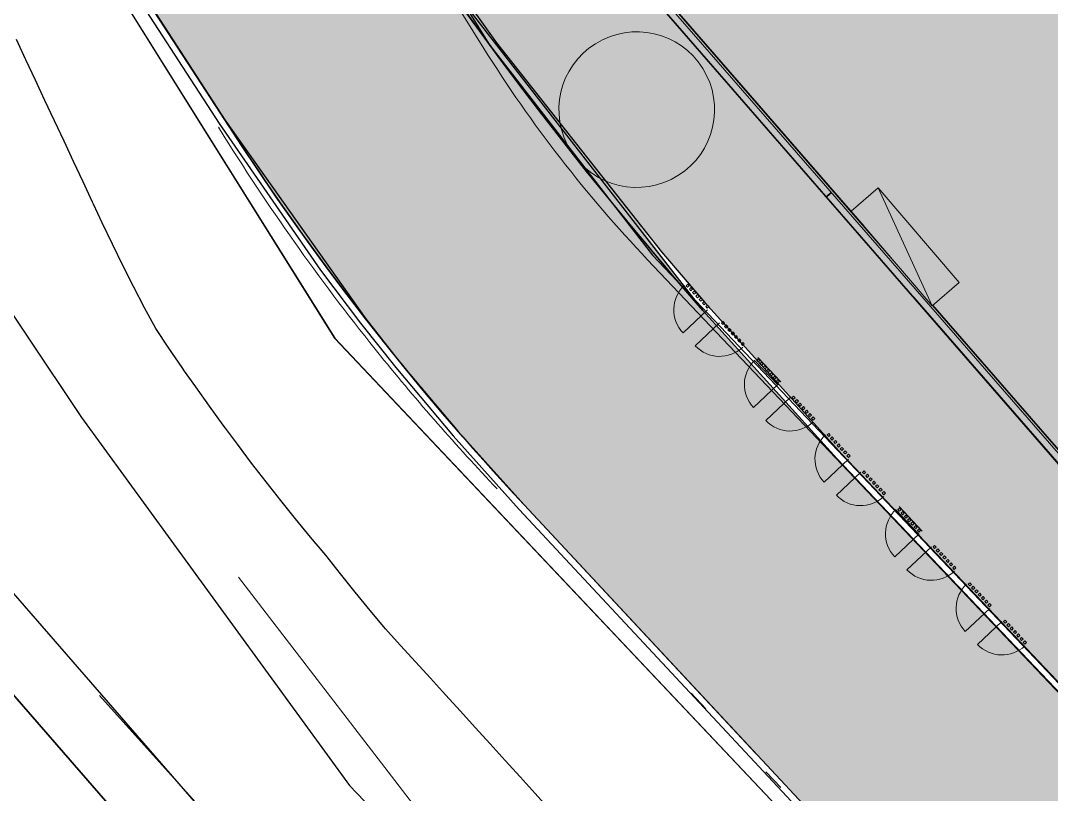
# Model space of a CAD drawing. Header units: metres. Extents: x 3 to 509016, y 4 to 6969473.
# Drawn here: x 507736.12 to 507759.29, y 6967195.38 to 6967212.79 of the extents above; entities that cross this region are included whole.
import ezdxf

# ---------------------------------------------------------------- set-up
doc = ezdxf.new("R2010")
doc.units = ezdxf.units.M
doc.linetypes.add('ISO-DASHED', pattern=[12, 8, -4])
doc.linetypes.add('ISO-DATUM', pattern=[30, 25, -5])
doc.layers.add('_PROP-BDY', color=6, linetype='Continuous', plot=False)
doc.layers.add('A-DOOR', color=252, linetype='Continuous', lineweight=5, plot=False)
for name, color, linetype, lineweight in [('A-FLOR', 252, 'Continuous', 5), ('A-GLAZ-CWMG', 252, 'Continuous', 5), ('A-WALL', 252, 'Continuous', 5), ('A-WALL-FNSH', 252, 'Continuous', 5), ('D_UG_PIPES', 252, 'EXIST_SWD', 0), ('P-EQPM', 252, 'Continuous', 5)]:
    doc.layers.add(name, color=color, linetype=linetype, lineweight=lineweight)
doc.layers.add('C_HATCH_PR_BUILDING', color=7, linetype='Continuous', true_color=0xffffff)
doc.layers.add('HATCH_PAVEMENT_FOOTPATH', color=7, linetype='Continuous', true_color=0xffe8a3)
for name, color, linetype in [('CIV_BUILDING FOOTPRINT', 252, 'ISO-DATUM'), ('EWS_BATTER TOE', 252, 'Continuous'), ('HATCH_PAVEMENT_CARPARK', 254, 'Continuous'), ('KRB_BACK', 252, 'Continuous'), ('KRB_INV BARRIER [TYPE 1]', 2, 'ISO-DASHED'), ('KRB_LIP', 252, 'Continuous'), ('mga2020bdy', 252, 'Continuous'), ('mga2020DR_UNLINED', 252, 'Continuous'), ('PAV_FOOTPATH', 252, 'Continuous'), ('STRINGS LIP', 60, 'Continuous'), ('TOPO_BANK', 252, 'Continuous'), ('XREF', 7, 'Continuous')]:
    doc.layers.add(name, color=color, linetype=linetype)
doc.styles.get("Standard").update_dxf_attribs({"font": 'ARIALN.TTF'})
doc.linetypes.add('EXIST_SWD', pattern='A,5,-2.5,5,-2,["SWD",Standard,S=2.5,R=0,X=0,Y=-1.25],-8,5,-2.5,5,-2.5', length=37.5)

# ---------------------------------------------------------------- blocks, each defined once
blk = doc.blocks.new('XD_HATCH')
at = {"layer": 'C_HATCH_PR_BUILDING'}
h = blk.add_hatch(color=256, dxfattribs=at)
h.dxf.hatch_style = 1
h.paths.add_polyline_path([(507766.711, 6967255.442), (507736.522, 6967229.203), (507736.707, 6967228.989), (507736.687, 6967228.971), (507782.566, 6967176.226), (507795.661, 6967161.161), (507797.004, 6967162.328), (507817.315, 6967142.708), (507816.19, 6967141.318), (507902.111, 6967071.732), (507911.801, 6967083.72), (507919.918, 6967093.76), (507927.265, 6967102.833), (507888.211, 6967134.462), (507891.102, 6967138.268), (507841.624, 6967217.742), (507824.766, 6967203.095), (507829.311, 6967190.607), (507825.752, 6967187.514), (507795.494, 6967222.404)])
at = {"layer": 'HATCH_PAVEMENT_CARPARK'}
h = blk.add_hatch(color=256, dxfattribs=at)
h.dxf.hatch_style = 1
edge = h.paths.add_edge_path()
edge.add_arc((507820.003, 6967266.085), 90.985, 212.49045, 214.43315, ccw=False)
edge.add_line((507743.26, 6967217.211), (507739.398, 6967223.586))
edge.add_line((507739.398, 6967223.586), (507735.794, 6967229.354))
edge.add_arc((507741.735, 6967233.063), 7.004, 130.4092, 211.9744, ccw=False)
edge.add_line((507737.195, 6967238.395), (507750.654, 6967250.094))
edge.add_line((507750.654, 6967250.094), (507741.05, 6967244.042))
edge.add_line((507741.05, 6967244.042), (507736.887, 6967241.488))
edge.add_line((507736.887, 6967241.488), (507736.596, 6967241.375))
edge.add_line((507736.596, 6967241.375), (507734.55, 6967240.12))
edge.add_line((507734.55, 6967240.12), (507731.321, 6967238.12))
edge.add_line((507731.321, 6967238.12), (507725.641, 6967234.654))
edge.add_line((507725.641, 6967234.654), (507731.043, 6967225.636))
edge.add_line((507731.043, 6967225.636), (507734.314, 6967220.406))
edge.add_line((507734.314, 6967220.406), (507740.71, 6967210.555))
edge.add_arc((507792.018, 6967243.469), 60.957, 212.67978, 223.00419)
edge.add_line((507747.44, 6967201.893), (507760.817, 6967187.542))
edge.add_line((507760.817, 6967187.542), (507809.449, 6967136.334))
edge.add_line((507809.449, 6967136.334), (507818.102, 6967127.228))
edge.add_line((507818.102, 6967127.228), (507823.852, 6967121.378))
edge.add_line((507823.852, 6967121.378), (507824.492, 6967120.745))
edge.add_arc((508006.447, 6967303.151), 257.643, 225.07103, 227.49079)
edge.add_line((507832.355, 6967113.225), (507846.232, 6967101.068))
edge.add_line((507846.232, 6967101.068), (507853.401, 6967095.287))
edge.add_line((507853.401, 6967095.287), (507861.259, 6967089.103))
edge.add_line((507861.259, 6967089.103), (507875.892, 6967078.04))
edge.add_line((507875.892, 6967078.04), (507894.996, 6967066.105))
edge.add_line((507894.996, 6967066.105), (507898.306, 6967064.422))
edge.add_arc((507903.258, 6967076.442), 13, 247.607, 320.5781)
edge.add_line((507913.301, 6967068.186), (507923.209, 6967080.381))
edge.add_line((507923.209, 6967080.381), (507928.884, 6967087.367))
edge.add_line((507928.884, 6967087.367), (507934.503, 6967094.285))
edge.add_arc((507925.6, 6967101.304), 11.338, 321.7466, 356.9562)
edge.add_arc((507925.051, 6967101.301), 11.886, 357.1121, 390.6511)
edge.add_line((507935.276, 6967107.361), (507928.355, 6967118.419))
edge.add_arc((507932.593, 6967121.072), 5, 172.2504, 212.042, ccw=False)
edge.add_line((507927.638, 6967121.746), (507927.905, 6967123.707))
edge.add_line((507927.905, 6967123.707), (507927.905, 6967123.707))
edge.add_line((507927.905, 6967123.707), (507928.222, 6967126.036))
edge.add_line((507928.222, 6967126.036), (507922.15, 6967126.731))
edge.add_line((507922.15, 6967126.731), (507921.982, 6967124.77))
edge.add_line((507921.982, 6967124.77), (507922.008, 6967120.889))
edge.add_arc((507933.653, 6967120.754), 11.645, 179.3346, 190.5058)
edge.add_arc((507935.181, 6967121.115), 13.214, 190.8395, 200.6804)
edge.add_arc((507934.907, 6967121.234), 13.001, 201.5983, 211.6011)
edge.add_line((507923.833, 6967114.422), (507928.422, 6967107.084))
edge.add_arc((507919.474, 6967101.5), 10.548, 18.5241, 31.9651, ccw=False)
edge.add_line((507929.475, 6967104.851), (507929.787, 6967103.654))
edge.add_line((507929.787, 6967103.654), (507929.949, 6967102.428))
edge.add_arc((507919.973, 6967101.735), 10, -10.2075, 3.9733, ccw=False)
edge.add_arc((507921.309, 6967101.319), 8.612, 334.462, 350.9422, ccw=False)
edge.add_line((507929.08, 6967097.606), (507928.501, 6967096.513))
edge.add_line((507928.501, 6967096.513), (507927.791, 6967095.501))
edge.add_line((507927.791, 6967095.501), (507924.256, 6967091.166))
edge.add_line((507924.256, 6967091.166), (507918.568, 6967084.191))
edge.add_line((507918.568, 6967084.191), (507911.58, 6967075.614))
edge.add_line((507911.58, 6967075.614), (507910.645, 6967074.541))
edge.add_line((507910.645, 6967074.541), (507910.131, 6967074.048))
edge.add_line((507910.131, 6967074.048), (507909.863, 6967073.813))
edge.add_line((507909.863, 6967073.813), (507909.587, 6967073.587))
edge.add_line((507909.587, 6967073.587), (507909.304, 6967073.367))
edge.add_line((507909.304, 6967073.367), (507909.013, 6967073.157))
edge.add_line((507909.013, 6967073.157), (507908.416, 6967072.764))
edge.add_line((507908.416, 6967072.764), (507907.795, 6967072.408))
edge.add_line((507907.795, 6967072.408), (507907.154, 6967072.091))
edge.add_line((507907.154, 6967072.091), (507906.825, 6967071.948))
edge.add_line((507906.825, 6967071.948), (507906.493, 6967071.814))
edge.add_line((507906.493, 6967071.814), (507905.816, 6967071.577))
edge.add_line((507905.816, 6967071.577), (507905.127, 6967071.382))
edge.add_line((507905.127, 6967071.382), (507904.429, 6967071.208))
edge.add_line((507904.429, 6967071.208), (507903.012, 6967071.034))
edge.add_line((507903.012, 6967071.034), (507901.581, 6967071.056))
edge.add_line((507901.581, 6967071.056), (507900.489, 6967071.127))
edge.add_line((507900.489, 6967071.127), (507899.41, 6967071.292))
edge.add_line((507899.41, 6967071.292), (507898.989, 6967071.383))
edge.add_line((507898.989, 6967071.383), (507898.134, 6967071.614))
edge.add_line((507898.134, 6967071.614), (507897.297, 6967071.904))
edge.add_line((507897.297, 6967071.904), (507895.368, 6967072.947))
edge.add_line((507895.368, 6967072.947), (507879.298, 6967082.987))
edge.add_line((507879.298, 6967082.987), (507866.995, 6967092.289))
edge.add_line((507866.995, 6967092.289), (507856.54, 6967100.453))
edge.add_line((507856.54, 6967100.453), (507836.168, 6967117.777))
edge.add_line((507836.168, 6967117.777), (507828.863, 6967124.875))
edge.add_line((507828.863, 6967124.875), (507821.037, 6967132.845))
edge.add_line((507821.037, 6967132.845), (507813.741, 6967140.457))
edge.add_line((507813.741, 6967140.457), (507815.658, 6967142.761))
edge.add_line((507815.658, 6967142.761), (507797.065, 6967160.683))
edge.add_line((507797.065, 6967160.683), (507795.715, 6967159.508))
edge.add_line((507795.715, 6967159.508), (507754.472, 6967202.936))
edge.add_line((507754.472, 6967202.936), (507751.459, 6967206.268))
edge.add_arc((507819.868, 6967266.093), 90.877, 214.4857, 221.17028, ccw=False)
at = {"layer": 'HATCH_PAVEMENT_FOOTPATH'}
h = blk.add_hatch(color=256, dxfattribs=at)
h.dxf.hatch_style = 1
h.paths.add_polyline_path([(507816.19, 6967141.318), (507817.315, 6967142.708), (507797.004, 6967162.328), (507795.661, 6967161.161), (507782.566, 6967176.226), (507736.687, 6967228.971), (507736.707, 6967228.989), (507736.521, 6967229.201), (507736.245, 6967228.918), (507736.554, 6967228.404), (507736.811, 6967227.975), (507737.068, 6967227.546), (507737.326, 6967227.118), (507737.583, 6967226.689), (507737.846, 6967226.25), (507738.098, 6967225.832), (507738.355, 6967225.403), (507738.613, 6967224.974), (507738.87, 6967224.546), (507739.128, 6967224.117), (507739.435, 6967223.606), (507739.647, 6967223.266), (507739.913, 6967222.842), (507740.178, 6967222.419), (507740.444, 6967221.995), (507740.709, 6967221.571), (507740.974, 6967221.147), (507741.24, 6967220.723), (507741.411, 6967220.45), (507741.505, 6967220.3), (507741.77, 6967219.876), (507742.035, 6967219.452), (507742.301, 6967219.028), (507742.566, 6967218.604), (507742.831, 6967218.18), (507743.096, 6967217.756), (507743.387, 6967217.291), (507743.629, 6967216.913), (507743.901, 6967216.494), (507744.224, 6967216), (507744.45, 6967215.66), (507744.728, 6967215.246), (507745.084, 6967214.723), (507745.292, 6967214.422), (507745.577, 6967214.012), (507745.865, 6967213.604), (507746.155, 6967213.198), (507746.447, 6967212.793), (507746.741, 6967212.39), (507747.038, 6967211.989), (507747.337, 6967211.589), (507747.638, 6967211.19), (507747.941, 6967210.794), (507748.246, 6967210.399), (507748.554, 6967210.006), (507748.863, 6967209.614), (507749.175, 6967209.224), (507749.489, 6967208.836), (507749.805, 6967208.45), (507750.123, 6967208.065), (507750.444, 6967207.683), (507750.766, 6967207.301), (507751.091, 6967206.922), (507751.417, 6967206.545), (507751.571, 6967206.368), (507751.748, 6967206.173), (507752.418, 6967205.431), (507753.089, 6967204.689), (507753.759, 6967203.947), (507754.582, 6967203.038), (507755.112, 6967202.479), (507755.8, 6967201.754), (507756.489, 6967201.029), (507757.178, 6967200.304), (507757.866, 6967199.579), (507758.555, 6967198.854), (507758.732, 6967198.667), (507759.244, 6967198.129), (507759.932, 6967197.404), (507760.621, 6967196.679), (507761.31, 6967195.953), (507761.998, 6967195.228), (507762.687, 6967194.503), (507763.375, 6967193.778), (507764.064, 6967193.053), (507764.753, 6967192.328), (507765.276, 6967191.777), (507765.441, 6967191.603), (507766.13, 6967190.878), (507766.819, 6967190.153), (507767.507, 6967189.428), (507768.196, 6967188.702), (507768.885, 6967187.977), (507769.573, 6967187.252), (507770.262, 6967186.527), (507770.951, 6967185.802), (507771.639, 6967185.077), (507772.328, 6967184.352), (507773.016, 6967183.627), (507773.705, 6967182.902), (507774.394, 6967182.176), (507775.082, 6967181.451), (507775.771, 6967180.726), (507776.46, 6967180.001), (507777.148, 6967179.276), (507777.837, 6967178.551), (507778.526, 6967177.826), (507779.214, 6967177.101), (507779.903, 6967176.376), (507780.591, 6967175.651), (507781.28, 6967174.925), (507781.969, 6967174.2), (507782.657, 6967173.475), (507783.346, 6967172.75), (507784.035, 6967172.025), (507784.723, 6967171.3), (507785.412, 6967170.575), (507786.101, 6967169.85), (507786.789, 6967169.125), (507787.478, 6967168.399), (507788.166, 6967167.674), (507788.855, 6967166.949), (507789.544, 6967166.224), (507790.232, 6967165.499), (507790.921, 6967164.774), (507791.61, 6967164.049), (507792.298, 6967163.324), (507792.987, 6967162.599), (507793.676, 6967161.874), (507794.364, 6967161.148), (507795.053, 6967160.423), (507795.725, 6967159.716), (507796.281, 6967160.199), (507797.07, 6967160.886), (507797.235, 6967160.727), (507797.955, 6967160.033), (507798.675, 6967159.339), (507799.395, 6967158.645), (507800.115, 6967157.951), (507800.835, 6967157.257), (507801.555, 6967156.563), (507802.275, 6967155.869), (507802.995, 6967155.175), (507803.715, 6967154.481), (507804.435, 6967153.787), (507805.155, 6967153.093), (507805.875, 6967152.399), (507806.595, 6967151.705), (507807.315, 6967151.011), (507808.035, 6967150.317), (507808.755, 6967149.623), (507809.475, 6967148.929), (507810.195, 6967148.235), (507810.915, 6967147.541), (507811.635, 6967146.847), (507812.355, 6967146.153), (507813.074, 6967145.459), (507813.794, 6967144.765), (507814.514, 6967144.071), (507815.234, 6967143.377), (507815.861, 6967142.774), (507815.606, 6967142.459), (507814.977, 6967141.681), (507814.348, 6967140.904), (507813.941, 6967140.466), (507814.091, 6967140.308), (507816.88, 6967137.44), (507817.569, 6967136.715), (507818.257, 6967135.99), (507818.946, 6967135.265), (507819.635, 6967134.54), (507820.323, 6967133.815), (507821.145, 6967132.95), (507821.708, 6967132.376), (507822.409, 6967131.662), (507823.11, 6967130.949), (507823.81, 6967130.235), (507824.511, 6967129.521), (507825.211, 6967128.808), (507825.912, 6967128.094), (507826.613, 6967127.381), (507827.313, 6967126.667), (507828.014, 6967125.954), (507828.714, 6967125.24), (507828.968, 6967124.982), (507829.423, 6967124.54), (507830.14, 6967123.843), (507830.858, 6967123.146), (507831.575, 6967122.449), (507832.292, 6967121.752), (507833.009, 6967121.055), (507833.726, 6967120.358), (507834.444, 6967119.662), (507835.161, 6967118.965), (507835.878, 6967118.268), (507836.269, 6967117.888), (507836.608, 6967117.6), (507837.37, 6967116.952), (507838.132, 6967116.304), (507838.893, 6967115.656), (507839.655, 6967115.009), (507840.417, 6967114.361), (507841.179, 6967113.713), (507841.941, 6967113.065), (507842.702, 6967112.417), (507843.464, 6967111.77), (507844.226, 6967111.122), (507844.988, 6967110.474), (507845.75, 6967109.826), (507846.511, 6967109.178), (507847.273, 6967108.531), (507848.035, 6967107.883), (507848.797, 6967107.235), (507849.559, 6967106.587), (507850.32, 6967105.939), (507851.082, 6967105.291), (507851.844, 6967104.644), (507852.606, 6967103.996), (507853.368, 6967103.348), (507854.129, 6967102.7), (507854.891, 6967102.052), (507855.653, 6967101.405), (507856.415, 6967100.757), (507856.635, 6967100.57), (507857.19, 6967100.136), (507857.979, 6967099.52), (507858.767, 6967098.905), (507859.555, 6967098.289), (507860.343, 6967097.674), (507861.131, 6967097.058), (507861.919, 6967096.443), (507862.707, 6967095.827), (507863.496, 6967095.212), (507864.284, 6967094.596), (507865.072, 6967093.981), (507865.86, 6967093.365), (507866.648, 6967092.75), (507867.086, 6967092.408), (507867.439, 6967092.141), (507868.236, 6967091.538), (507869.034, 6967090.935), (507869.832, 6967090.332), (507870.629, 6967089.729), (507871.427, 6967089.126), (507872.225, 6967088.523), (507873.022, 6967087.92), (507873.82, 6967087.317), (507874.618, 6967086.714), (507875.416, 6967086.111), (507876.213, 6967085.508), (507877.011, 6967084.905), (507877.809, 6967084.301), (507878.606, 6967083.698), (507879.394, 6967083.104), (507880.242, 6967082.574), (507881.09, 6967082.045), (507881.938, 6967081.515), (507882.786, 6967080.985), (507883.634, 6967080.455), (507884.482, 6967079.925), (507885.331, 6967079.395), (507886.179, 6967078.865), (507887.027, 6967078.335), (507887.875, 6967077.806), (507888.723, 6967077.276), (507889.571, 6967076.746), (507890.419, 6967076.216), (507890.786, 6967075.987), (507891.267, 6967075.686), (507892.115, 6967075.156), (507892.963, 6967074.626), (507893.811, 6967074.097), (507894.659, 6967073.567), (507895.507, 6967073.037), (507895.932, 6967072.787), (507896.368, 6967072.553), (507896.812, 6967072.337), (507897.264, 6967072.139), (507897.724, 6967071.959), (507898.191, 6967071.798), (507898.393, 6967071.735), (507898.664, 6967071.655), (507899.143, 6967071.532), (507899.625, 6967071.428), (507900.112, 6967071.343), (507900.602, 6967071.277), (507901.094, 6967071.232), (507901.587, 6967071.206), (507902.081, 6967071.2), (507902.575, 6967071.213), (507903.067, 6967071.247), (507903.173, 6967071.258), (507902.299, 6967071.964), (507902.111, 6967071.732)])
blk = doc.blocks.new('25027_BNP_Skygate Play-Sheet - 000101 - SITE PLAN')
at = {"layer": '_PROP-BDY'}
for p, q in [((-2260611, 4059444), (-2388364, 4033725)), ((-2226983, 4059444), (-2260611, 4059444))]:
    blk.add_line(p, q, dxfattribs=at)
at = {"layer": 'A-DOOR'}
for p, q in [((-2264902, 4051919), (-2265051, 4052659)), ((-2264510, 4051998), (-2264659, 4052738)), ((-2267167, 4051463), (-2267316, 4052203)), ((-2266774, 4051542), (-2266923, 4052282)), ((-2264427, 4051989), (-2264476, 4051979)), ((-2264476, 4051979), (-2264466, 4051930)), ((-2264466, 4051930), (-2264417, 4051940)), ((-2264417, 4051940), (-2264427, 4051989)), ((-2264321, 4052010), (-2264370, 4052000)), ((-2264370, 4052000), (-2264360, 4051951)), ((-2264360, 4051951), (-2264311, 4051961)), ((-2264311, 4051961), (-2264321, 4052010)), ((-2264216, 4052031), (-2264265, 4052022)), ((-2264265, 4052022), (-2264255, 4051973)), ((-2264255, 4051973), (-2264206, 4051982)), ((-2264206, 4051982), (-2264216, 4052031)), ((-2264111, 4052053), (-2264160, 4052043)), ((-2264160, 4052043), (-2264150, 4051994)), ((-2264150, 4051994), (-2264101, 4052004)), ((-2264101, 4052004), (-2264111, 4052053)), ((-2264005, 4052074), (-2264054, 4052064)), ((-2264054, 4052064), (-2264044, 4052015)), ((-2264044, 4052015), (-2263995, 4052025)), ((-2263995, 4052025), (-2264005, 4052074)), ((-2263900, 4052095), (-2263949, 4052085)), ((-2263949, 4052085), (-2263939, 4052036)), ((-2263939, 4052036), (-2263890, 4052046)), ((-2263890, 4052046), (-2263900, 4052095)), ((-2263794, 4052116), (-2263843, 4052106)), ((-2263843, 4052106), (-2263834, 4052057)), ((-2263834, 4052057), (-2263785, 4052067)), ((-2263785, 4052067), (-2263794, 4052116)), ((-2269431, 4051007), (-2269580, 4051747)), ((-2269039, 4051086), (-2269188, 4051826)), ((-2265559, 4051761), (-2265608, 4051751)), ((-2265608, 4051751), (-2265598, 4051702)), ((-2265598, 4051702), (-2265549, 4051712)), ((-2265549, 4051712), (-2265559, 4051761)), ((-2265454, 4051782), (-2265503, 4051772)), ((-2265503, 4051772), (-2265493, 4051723)), ((-2265493, 4051723), (-2265444, 4051733)), ((-2265444, 4051733), (-2265454, 4051782)), ((-2265348, 4051803), (-2265397, 4051794)), ((-2265397, 4051794), (-2265387, 4051745)), ((-2265387, 4051745), (-2265338, 4051754)), ((-2265338, 4051754), (-2265348, 4051803)), ((-2265243, 4051825), (-2265292, 4051815)), ((-2265292, 4051815), (-2265282, 4051766)), ((-2265282, 4051766), (-2265233, 4051776)), ((-2265233, 4051776), (-2265243, 4051825)), ((-2265137, 4051846), (-2265186, 4051836)), ((-2265186, 4051836), (-2265177, 4051787)), ((-2265177, 4051787), (-2265128, 4051797)), ((-2265128, 4051797), (-2265137, 4051846)), ((-2265032, 4051867), (-2265081, 4051857)), ((-2265081, 4051857), (-2265071, 4051808)), ((-2265071, 4051808), (-2265022, 4051818)), ((-2265022, 4051818), (-2265032, 4051867)), ((-2264927, 4051888), (-2264976, 4051878)), ((-2264976, 4051878), (-2264966, 4051829)), ((-2264966, 4051829), (-2264917, 4051839)), ((-2264917, 4051839), (-2264927, 4051888)), ((-2266691, 4051533), (-2266740, 4051523)), ((-2266740, 4051523), (-2266730, 4051474)), ((-2266730, 4051474), (-2266681, 4051484)), ((-2266681, 4051484), (-2266691, 4051533)), ((-2266586, 4051554), (-2266635, 4051544)), ((-2266635, 4051544), (-2266625, 4051495)), ((-2266625, 4051495), (-2266576, 4051505)), ((-2266576, 4051505), (-2266586, 4051554)), ((-2266480, 4051576), (-2266529, 4051566)), ((-2266529, 4051566), (-2266520, 4051517)), ((-2266520, 4051517), (-2266471, 4051527)), ((-2266471, 4051527), (-2266480, 4051576)), ((-2266375, 4051597), (-2266424, 4051587)), ((-2266424, 4051587), (-2266414, 4051538)), ((-2266414, 4051538), (-2266365, 4051548)), ((-2266365, 4051548), (-2266375, 4051597)), ((-2266270, 4051618), (-2266319, 4051608)), ((-2266319, 4051608), (-2266309, 4051559)), ((-2266309, 4051559), (-2266260, 4051569)), ((-2266260, 4051569), (-2266270, 4051618)), ((-2266164, 4051639), (-2266213, 4051629)), ((-2266213, 4051629), (-2266203, 4051580)), ((-2266203, 4051580), (-2266154, 4051590)), ((-2266154, 4051590), (-2266164, 4051639)), ((-2266059, 4051660), (-2266108, 4051651)), ((-2266108, 4051651), (-2266098, 4051602)), ((-2266098, 4051602), (-2266049, 4051611)), ((-2266049, 4051611), (-2266059, 4051660)), ((-2271696, 4050551), (-2271845, 4051291)), ((-2271303, 4050630), (-2271452, 4051370)), ((-2267823, 4051305), (-2267872, 4051295)), ((-2267872, 4051295), (-2267862, 4051246)), ((-2267862, 4051246), (-2267813, 4051256)), ((-2267813, 4051256), (-2267823, 4051305)), ((-2267718, 4051326), (-2267767, 4051317)), ((-2267767, 4051317), (-2267757, 4051268)), ((-2267757, 4051268), (-2267708, 4051277)), ((-2267708, 4051277), (-2267718, 4051326)), ((-2267613, 4051348), (-2267662, 4051338)), ((-2267662, 4051338), (-2267652, 4051289)), ((-2267652, 4051289), (-2267603, 4051299)), ((-2267603, 4051299), (-2267613, 4051348)), ((-2267507, 4051369), (-2267556, 4051359)), ((-2267556, 4051359), (-2267546, 4051310)), ((-2267546, 4051310), (-2267497, 4051320)), ((-2267497, 4051320), (-2267507, 4051369)), ((-2267402, 4051390), (-2267451, 4051380)), ((-2267451, 4051380), (-2267441, 4051331)), ((-2267441, 4051331), (-2267392, 4051341)), ((-2267392, 4051341), (-2267402, 4051390)), ((-2267296, 4051411), (-2267345, 4051401)), ((-2267345, 4051401), (-2267336, 4051352)), ((-2267336, 4051352), (-2267287, 4051362)), ((-2267287, 4051362), (-2267296, 4051411)), ((-2267191, 4051432), (-2267240, 4051423)), ((-2267240, 4051423), (-2267230, 4051374)), ((-2267230, 4051374), (-2267181, 4051383)), ((-2267181, 4051383), (-2267191, 4051432)), ((-2268956, 4051077), (-2269005, 4051067)), ((-2269005, 4051067), (-2268995, 4051018)), ((-2268995, 4051018), (-2268946, 4051028)), ((-2268946, 4051028), (-2268956, 4051077)), ((-2268850, 4051098), (-2268899, 4051089)), ((-2268899, 4051089), (-2268889, 4051040)), ((-2268889, 4051040), (-2268840, 4051049)), ((-2268840, 4051049), (-2268850, 4051098)), ((-2268745, 4051120), (-2268794, 4051110)), ((-2268794, 4051110), (-2268784, 4051061)), ((-2268784, 4051061), (-2268735, 4051071)), ((-2268735, 4051071), (-2268745, 4051120)), ((-2268639, 4051141), (-2268688, 4051131)), ((-2268688, 4051131), (-2268679, 4051082)), ((-2268679, 4051082), (-2268630, 4051092)), ((-2268630, 4051092), (-2268639, 4051141)), ((-2268534, 4051162), (-2268583, 4051152)), ((-2268583, 4051152), (-2268573, 4051103)), ((-2268573, 4051103), (-2268524, 4051113)), ((-2268524, 4051113), (-2268534, 4051162)), ((-2268429, 4051183), (-2268478, 4051173)), ((-2268478, 4051173), (-2268468, 4051124)), ((-2268468, 4051124), (-2268419, 4051134)), ((-2268419, 4051134), (-2268429, 4051183)), ((-2268323, 4051205), (-2268372, 4051195)), ((-2268372, 4051195), (-2268362, 4051146)), ((-2268362, 4051146), (-2268313, 4051156)), ((-2268313, 4051156), (-2268323, 4051205)), ((-2273960, 4050095), (-2274109, 4050835)), ((-2273568, 4050174), (-2273717, 4050914)), ((-2270588, 4050749), (-2270637, 4050739)), ((-2270578, 4050700), (-2270588, 4050749)), ((-2270088, 4050849), (-2270137, 4050839)), ((-2270137, 4050839), (-2270127, 4050790)), ((-2270127, 4050790), (-2270078, 4050800)), ((-2270078, 4050800), (-2270088, 4050849)), ((-2269982, 4050871), (-2270031, 4050861)), ((-2270031, 4050861), (-2270022, 4050812)), ((-2270022, 4050812), (-2269973, 4050822)), ((-2269973, 4050822), (-2269982, 4050871)), ((-2269877, 4050892), (-2269926, 4050882)), ((-2269926, 4050882), (-2269916, 4050833)), ((-2269916, 4050833), (-2269867, 4050843)), ((-2269867, 4050843), (-2269877, 4050892)), ((-2269772, 4050913), (-2269821, 4050903)), ((-2269821, 4050903), (-2269811, 4050854)), ((-2269811, 4050854), (-2269762, 4050864)), ((-2269762, 4050864), (-2269772, 4050913)), ((-2269666, 4050934), (-2269715, 4050924)), ((-2269715, 4050924), (-2269705, 4050875)), ((-2269705, 4050875), (-2269656, 4050885)), ((-2269656, 4050885), (-2269666, 4050934)), ((-2269561, 4050955), (-2269610, 4050946)), ((-2269610, 4050946), (-2269600, 4050897)), ((-2269600, 4050897), (-2269551, 4050906)), ((-2269551, 4050906), (-2269561, 4050955)), ((-2269456, 4050977), (-2269505, 4050967)), ((-2269505, 4050967), (-2269495, 4050918)), ((-2269495, 4050918), (-2269446, 4050928)), ((-2269446, 4050928), (-2269456, 4050977)), ((-2271720, 4050521), (-2271769, 4050511)), ((-2271710, 4050472), (-2271720, 4050521)), ((-2271220, 4050621), (-2271269, 4050612)), ((-2271269, 4050612), (-2271259, 4050563)), ((-2271259, 4050563), (-2271210, 4050572)), ((-2271210, 4050572), (-2271220, 4050621)), ((-2271115, 4050643), (-2271164, 4050633)), ((-2271164, 4050633), (-2271154, 4050584)), ((-2271154, 4050584), (-2271105, 4050594)), ((-2271105, 4050594), (-2271115, 4050643)), ((-2271009, 4050664), (-2271058, 4050654)), ((-2271058, 4050654), (-2271048, 4050605)), ((-2271048, 4050605), (-2270999, 4050615)), ((-2270999, 4050615), (-2271009, 4050664)), ((-2270904, 4050685), (-2270953, 4050675)), ((-2270953, 4050675), (-2270943, 4050626)), ((-2270943, 4050626), (-2270894, 4050636)), ((-2270894, 4050636), (-2270904, 4050685)), ((-2270799, 4050706), (-2270848, 4050696)), ((-2270848, 4050696), (-2270838, 4050647)), ((-2270838, 4050647), (-2270789, 4050657)), ((-2270789, 4050657), (-2270799, 4050706)), ((-2270693, 4050727), (-2270742, 4050718)), ((-2270742, 4050718), (-2270732, 4050669)), ((-2270732, 4050669), (-2270683, 4050678)), ((-2270683, 4050678), (-2270693, 4050727)), ((-2270637, 4050739), (-2270627, 4050690)), ((-2270627, 4050690), (-2270578, 4050700)), ((-2272852, 4050293), (-2272901, 4050283)), ((-2272842, 4050244), (-2272852, 4050293)), ((-2272352, 4050393), (-2272401, 4050384)), ((-2272401, 4050384), (-2272391, 4050335)), ((-2272391, 4050335), (-2272342, 4050344)), ((-2272342, 4050344), (-2272352, 4050393)), ((-2272247, 4050415), (-2272296, 4050405)), ((-2272296, 4050405), (-2272286, 4050356)), ((-2272286, 4050356), (-2272237, 4050366)), ((-2272237, 4050366), (-2272247, 4050415)), ((-2272141, 4050436), (-2272191, 4050426)), ((-2272191, 4050426), (-2272181, 4050377)), ((-2272181, 4050377), (-2272132, 4050387)), ((-2272132, 4050387), (-2272141, 4050436)), ((-2272036, 4050457), (-2272085, 4050447)), ((-2272085, 4050447), (-2272075, 4050398)), ((-2272075, 4050398), (-2272026, 4050408)), ((-2272026, 4050408), (-2272036, 4050457)), ((-2271931, 4050478), (-2271980, 4050468)), ((-2271980, 4050468), (-2271970, 4050419)), ((-2271970, 4050419), (-2271921, 4050429)), ((-2271921, 4050429), (-2271931, 4050478)), ((-2271825, 4050500), (-2271874, 4050490)), ((-2271874, 4050490), (-2271865, 4050441)), ((-2271865, 4050441), (-2271815, 4050451)), ((-2271815, 4050451), (-2271825, 4050500)), ((-2271769, 4050511), (-2271759, 4050462)), ((-2271759, 4050462), (-2271710, 4050472)), ((-2273984, 4050065), (-2274033, 4050055)), ((-2274033, 4050055), (-2274024, 4050006)), ((-2273975, 4050016), (-2273984, 4050065)), ((-2273484, 4050166), (-2273533, 4050156)), ((-2273533, 4050156), (-2273524, 4050107)), ((-2273524, 4050107), (-2273475, 4050117)), ((-2273475, 4050117), (-2273484, 4050166)), ((-2273379, 4050187), (-2273428, 4050177)), ((-2273428, 4050177), (-2273418, 4050128)), ((-2273418, 4050128), (-2273369, 4050138)), ((-2273369, 4050138), (-2273379, 4050187)), ((-2273274, 4050208), (-2273323, 4050198)), ((-2273323, 4050198), (-2273313, 4050149)), ((-2273313, 4050149), (-2273264, 4050159)), ((-2273264, 4050159), (-2273274, 4050208)), ((-2273168, 4050229), (-2273217, 4050219)), ((-2273217, 4050219), (-2273207, 4050170)), ((-2273207, 4050170), (-2273158, 4050180)), ((-2273158, 4050180), (-2273168, 4050229)), ((-2273063, 4050250), (-2273112, 4050241)), ((-2273112, 4050241), (-2273102, 4050191)), ((-2273102, 4050191), (-2273053, 4050201)), ((-2273053, 4050201), (-2273063, 4050250)), ((-2272958, 4050272), (-2273007, 4050262)), ((-2273007, 4050262), (-2272997, 4050213)), ((-2272997, 4050213), (-2272948, 4050223)), ((-2272948, 4050223), (-2272958, 4050272)), ((-2272901, 4050283), (-2272891, 4050234)), ((-2272891, 4050234), (-2272842, 4050244)), ((-2274617, 4049938), (-2274666, 4049928)), ((-2274666, 4049928), (-2274656, 4049879)), ((-2274656, 4049879), (-2274607, 4049889)), ((-2274607, 4049889), (-2274617, 4049938)), ((-2274511, 4049959), (-2274560, 4049949)), ((-2274560, 4049949), (-2274550, 4049900)), ((-2274550, 4049900), (-2274501, 4049910)), ((-2274501, 4049910), (-2274511, 4049959)), ((-2274406, 4049980), (-2274455, 4049970)), ((-2274455, 4049970), (-2274445, 4049921)), ((-2274445, 4049921), (-2274396, 4049931)), ((-2274396, 4049931), (-2274406, 4049980)), ((-2274301, 4050001), (-2274350, 4049991)), ((-2274350, 4049991), (-2274340, 4049942)), ((-2274340, 4049942), (-2274291, 4049952)), ((-2274291, 4049952), (-2274301, 4050001)), ((-2274195, 4050022), (-2274244, 4050013)), ((-2274244, 4050013), (-2274234, 4049964)), ((-2274234, 4049964), (-2274185, 4049973)), ((-2274185, 4049973), (-2274195, 4050022)), ((-2274090, 4050044), (-2274139, 4050034)), ((-2274139, 4050034), (-2274129, 4049985)), ((-2274129, 4049985), (-2274080, 4049995)), ((-2274080, 4049995), (-2274090, 4050044)), ((-2274024, 4050006), (-2273975, 4050016))]:
    blk.add_line(p, q, dxfattribs=at)
for centre, start, end in [((-2264902, 4051919), 101.3823, 191.3823), ((-2264510, 4051998), 11.3823, 101.3823), ((-2267167, 4051463), 101.3823, 191.3823), ((-2266774, 4051542), 11.3823, 101.3823), ((-2269431, 4051007), 101.3823, 191.3823), ((-2269039, 4051086), 11.3823, 101.3823), ((-2271696, 4050551), 101.3823, 191.3823), ((-2271303, 4050630), 11.3823, 101.3823), ((-2273960, 4050095), 101.3823, 191.3823), ((-2273568, 4050174), 11.3823, 101.3823)]:
    blk.add_arc(centre, 755, start, end, dxfattribs=at)
at = {"layer": 'A-FLOR'}
for p, q in [((-2255448, 4059144), (-2255198, 4059144)), ((-2272103, 4056780), (-2271627, 4056877)), ((-2274497, 4056293), (-2274019, 4056390)), ((-2236588, 4053144), (-2256858, 4053144)), ((-2262839, 4052542), (-2294595, 4046081))]:
    blk.add_line(p, q, dxfattribs=at)
blk.add_arc((-2256858, 4023144), 30000, 90, 101.5, dxfattribs=at)
for points in [[(-2261489, 4058778), (-2259485, 4059022), (-2257467, 4059144), (-2255448, 4059144)], [(-2265416, 4058140), (-2264116, 4058405), (-2262806, 4058617), (-2261489, 4058778)]]:
    blk.add_open_spline(points, degree=3, dxfattribs=at)
at = {"layer": 'A-GLAZ-CWMG'}
for p, q in [((-2266776, 4051550), (-2266036, 4051699)), ((-2266756, 4051452), (-2266016, 4051601)), ((-2271305, 4050638), (-2270565, 4050787)), ((-2271285, 4050540), (-2270545, 4050689))]:
    blk.add_line(p, q, dxfattribs=at)
at = {"layer": 'A-WALL'}
for p, q in [((-2251907, 4050111), (-2277568, 4046046)), ((-2251899, 4050061), (-2265802, 4047860)), ((-2263788, 4048381), (-2253400, 4050027)), ((-2253417, 4050024), (-2263753, 4048386)), ((-2263788, 4048381), (-2274124, 4046744)), ((-2263777, 4048373), (-2263788, 4048381)), ((-2263755, 4048234), (-2263777, 4048373)), ((-2263753, 4048386), (-2263762, 4048375)), ((-2263762, 4048375), (-2263740, 4048237)), ((-2264337, 4048078), (-2267106, 4047665)), ((-2264219, 4047287), (-2264337, 4048078)), ((-2267105, 4047653), (-2277560, 4045997)), ((-2267106, 4047665), (-2266988, 4046873)), ((-2267106, 4047665), (-2264219, 4047287)), ((-2266988, 4046873), (-2264219, 4047287))]:
    blk.add_line(p, q, dxfattribs=at)
at = {"layer": 'A-WALL-FNSH'}
for p, q in [((-2264781, 4048012), (-2251898, 4050053)), ((-2277559, 4045988), (-2267103, 4047644))]:
    blk.add_line(p, q, dxfattribs=at)
at = {"layer": 'P-EQPM'}
for start, end in [(0, 180), (180, 0)]:
    blk.add_arc((-2259848, 4050959), 1750, start, end, dxfattribs=at)
blk = doc.blocks.new('XE_ARCH')
at = {"xscale": 0.001, "yscale": 0.001, "zscale": 0.001, "rotation": 121.996}
blk.add_blockref('25027_BNP_Skygate Play-Sheet - 000101 - SITE PLAN', (509988.126, 6971273.77), dxfattribs=at)
blk = doc.blocks.new('XE_LOT BOUNDARY')
at = {"layer": '_PROP-BDY'}
for p, q in [((507725.362, 6967234.162), (507743.179, 6967205.643)), ((507743.179, 6967205.643), (507832.682, 6967110.924))]:
    blk.add_line(p, q, dxfattribs=at)
blk = doc.blocks.new('XE_SURVEY')
at = {"layer": 'D_UG_PIPES', "flags": 128}
for points in [[(507741.016, 6967200.273), (507747.15, 6967192.291), (507752.549, 6967184.499), (507759.944, 6967176.492), (507766.427, 6967169.447), (507773.421, 6967161.557), (507780.398, 6967154.335), (507787.332, 6967147.004), (507794.664, 6967139.504), (507801.475, 6967132.601), (507808.45, 6967125.472), (507816.205, 6967118.339), (507825.113, 6967108.507), (507830.763, 6967103.224), (507837.747, 6967095.978), (507845.761, 6967088.945), (507853.422, 6967082.201), (507862.041, 6967076.014), (507870.746, 6967069.366), (507880.15, 6967063.579), (507889.541, 6967057.221), (507901.227, 6967052.696), (507905.257, 6967050.845), (507911.912, 6967049.364), (507914.386, 6967050.745), (507920.711, 6967053.97), (507930.606, 6967058.671), (507939.398, 6967065.326), (507941.267, 6967069.526), (507940.877, 6967073.658)], [(507737.892, 6967197.608), (507744.682, 6967190.057), (507750.401, 6967182.584), (507757.98, 6967174.424), (507884.183, 6967195.86), (507889.389, 6967187.536), (507894.379, 6967179.773), (507899.818, 6967170.702), (507905.427, 6967161.771), (507910.655, 6967153.582), (507912.402, 6967150.565), (507914.933, 6967149.739), (507917.345, 6967151.31), (507935.804, 6967113.256), (507934.121, 6967111.818), (507934.008, 6967109.306), (507939.529, 6967100.787), (507944.852, 6967091.934), (507946.38, 6967087.343), (507942.682, 6967080.322), (507940.877, 6967073.658)]]:
    blk.add_lwpolyline(points, dxfattribs=at)
at = {"layer": 'mga2020bdy'}
blk.add_polyline3d([(507765.741, 6967164.879, 2.91), (507758.338, 6967173.226, 2.823), (507746.943, 6967185.547, 2.922), (507741.448, 6967191.296, 2.95), (507732.158, 6967201.984, 2.908), (507725.624, 6967210.28, 2.942), (507718.425, 6967220.62, 3.001), (507719.655, 6967221.477, 3.001), (507723.614, 6967223.282, 4.711)], dxfattribs=at)
at = {"layer": 'mga2020DR_UNLINED'}
for points in [[(507719.655, 6967221.477, 3.001), (507726.83, 6967211.173, 2.942), (507733.314, 6967202.941, 2.908), (507742.556, 6967192.306, 2.95), (507748.036, 6967186.574, 2.922), (507759.449, 6967174.233, 2.823), (507766.835, 6967165.905, 2.91), (507776.754, 6967155.916, 2.926), (507782.976, 6967149.165, 2.841), (507792.845, 6967138.935, 2.836), (507799.31, 6967131.655, 2.706), (507808.649, 6967121.772, 2.696), (507816.116, 6967114.832, 2.686), (507823.987, 6967105.773, 2.549), (507829.108, 6967100.656, 2.613), (507837.266, 6967092.595, 2.659), (507844.835, 6967085.994, 2.546), (507855.938, 6967076.896, 2.622), (507862.665, 6967071.986, 2.527), (507870.951, 6967065.735, 2.562), (507888.287, 6967056.493, 2.548), (507894.371, 6967052.844, 2.434), (507903.927, 6967049.994, 2.542)], [(507718.425, 6967220.62, 3.001), (507725.624, 6967210.28, 2.942), (507732.158, 6967201.984, 2.908), (507741.448, 6967191.296, 2.95), (507746.943, 6967185.547, 2.922), (507758.338, 6967173.226, 2.823), (507765.741, 6967164.879, 2.91), (507775.67, 6967154.879, 2.926), (507781.885, 6967148.136, 2.841), (507791.744, 6967137.916, 2.836), (507798.204, 6967130.642, 2.706), (507807.592, 6967120.707, 2.696), (507815.036, 6967113.788, 2.686), (507822.89, 6967104.75, 2.549), (507828.052, 6967099.593, 2.613), (507836.245, 6967091.495, 2.659), (507843.867, 6967084.849, 2.546), (507855.02, 6967075.71, 2.622), (507861.771, 6967070.782, 2.527), (507870.142, 6967064.468, 2.562), (507887.548, 6967055.187, 2.548), (507893.762, 6967051.462, 2.434), (507903.498, 6967048.557, 2.542)]]:
    blk.add_polyline3d(points, dxfattribs=at)
at = {"layer": 'TOPO_BANK'}
blk.add_polyline3d([(507723.895, 6967222.829, 4.371), (507730.134, 6967214.871, 4.105), (507737.489, 6967203.859, 3.688), (507743.512, 6967195.586, 3.655), (507750.898, 6967187.875, 3.554), (507760.503, 6967177.016, 3.598), (507770.647, 6967167.036, 3.639), (507777.921, 6967158.471, 3.477), (507785.998, 6967150.322, 3.457), (507794.026, 6967141.443, 3.458), (507803.174, 6967132.304, 3.515), (507810.571, 6967124.666, 3.543), (507819.277, 6967116.234, 3.546), (507826.23, 6967109.289, 3.707), (507832.809, 6967102.051, 3.721)], dxfattribs=at)
blk = doc.blocks.new('XD_DESIGN_1')
at = {"layer": 'CIV_BUILDING FOOTPRINT'}
blk.add_lwpolyline([(507766.713, 6967255.443), (507736.521, 6967229.201), (507795.661, 6967161.161), (507797.005, 6967162.329), (507817.315, 6967142.708), (507816.19, 6967141.319), (507902.111, 6967071.732), (507918.73, 6967092.373), (507927.226, 6967102.864), (507888.211, 6967134.463), (507891.284, 6967138.257), (507841.636, 6967217.752), (507824.767, 6967203.096), (507829.281, 6967190.691), (507825.699, 6967187.577), (507766.713, 6967255.443)], dxfattribs=at)
at = {"layer": 'EWS_BATTER TOE'}
blk.add_polyline3d([(507748.02, 6967195.033, 3.741), (507747.686, 6967195.405, 3.746), (507747.351, 6967195.776, 3.752), (507747.016, 6967196.147, 3.757), (507746.679, 6967196.517, 3.761), (507746.342, 6967196.887, 3.765), (507746.006, 6967197.256, 3.77), (507745.669, 6967197.626, 3.774), (507745.332, 6967197.995, 3.779), (507744.995, 6967198.365, 3.783), (507744.658, 6967198.735, 3.787), (507744.38, 6967199.041, 3.791), (507744.321, 6967199.11, 3.792), (507743.979, 6967199.519, 3.798), (507743.641, 6967199.931, 3.803), (507743.307, 6967200.345, 3.809), (507742.977, 6967200.763, 3.815), (507742.637, 6967201.172, 3.816), (507742.3, 6967201.583, 3.816), (507741.967, 6967201.997, 3.816), (507741.637, 6967202.415, 3.817), (507741.312, 6967202.835, 3.818), (507740.992, 6967203.259, 3.819), (507740.723, 6967203.62, 3.82), (507740.675, 6967203.685, 3.82), (507740.363, 6967204.115, 3.822), (507740.055, 6967204.548, 3.824), (507739.806, 6967204.904, 3.826), (507739.751, 6967204.983, 3.826), (507739.452, 6967205.422, 3.829), (507739.157, 6967205.863, 3.832), (507738.901, 6967206.331, 3.849), (507738.657, 6967206.806, 3.869), (507738.417, 6967207.283, 3.89), (507738.183, 6967207.762, 3.911), (507737.953, 6967208.243, 3.932), (507737.757, 6967208.66, 3.95), (507737.737, 6967208.705, 3.952), (507737.523, 6967209.162, 3.972), (507737.308, 6967209.619, 3.992), (507737.094, 6967210.076, 4.012), (507736.879, 6967210.533, 4.032), (507736.665, 6967210.989, 4.052), (507736.451, 6967211.446, 4.072), (507736.236, 6967211.903, 4.092), (507736.022, 6967212.36, 4.112)], dxfattribs=at)
at = {"layer": 'KRB_BACK'}
for points in [[(507750.752, 6967249.981), (507737.237, 6967238.233, 0.392592), (507736.258, 6967228.895), (507739.433, 6967223.608), (507741.411, 6967220.45), (507744.224, 6967216), (507745.08, 6967214.729), (507746.816, 6967212.288), (507750.525, 6967207.586), (507751.5, 6967206.449), (507754.582, 6967203.038), (507758.732, 6967198.667), (507761.052, 6967196.224), (507780.321, 6967175.909), (507795.675, 6967159.715), (507797.02, 6967160.885), (507815.803, 6967142.764), (507813.941, 6967140.466), (507821.903, 6967132.075), (507828.962, 6967124.907), (507836.209, 6967117.974), (507843.645, 6967111.274), (507851.269, 6967104.806), (507859.071, 6967098.556)], [(507725.564, 6967234.491), (507725.975, 6967233.805), (507730.915, 6967225.558), (507734.187, 6967220.326), (507740.584, 6967210.474), (507742.858, 6967207.173), (507743.761, 6967205.981), (507744.552, 6967204.984), (507745.84, 6967203.448), (507747.33, 6967201.791), (507760.708, 6967187.439), (507775.887, 6967171.455), (507776.507, 6967170.803), (507791.256, 6967155.273), (507799.725, 6967146.355, 0.003151), (507809.341, 6967136.231), (507817.977, 6967127.143), (507823.746, 6967121.272, 0.029446), (507824.386, 6967120.638, 0.01055), (507828.28, 6967116.835, 0.01055), (507832.248, 6967113.12), (507839.772, 6967106.528), (507846.135, 6967100.953)]]:
    blk.add_lwpolyline(points, format="xyb", dxfattribs=at)
at = {"layer": 'KRB_LIP'}
blk.add_lwpolyline([(507750.654, 6967250.094), (507737.138, 6967238.346, 0.392048), (507736.13, 6967228.818), (507739.306, 6967223.529), (507744.961, 6967214.638), (507751.459, 6967206.268), (507754.472, 6967202.936), (507758.623, 6967198.564), (507765.167, 6967191.673), (507795.665, 6967159.508), (507797.015, 6967160.682), (507815.6, 6967142.752), (507813.741, 6967140.457), (507821.796, 6967131.971), (507828.856, 6967124.8), (507836.107, 6967117.864), (507843.547, 6967111.161), (507851.174, 6967104.69), (507858.979, 6967098.438)], format="xyb", dxfattribs=at)
blk.add_lwpolyline([(507725.641, 6967234.654), (507726.104, 6967233.882), (507731.043, 6967225.636), (507734.314, 6967220.406), (507740.71, 6967210.555), (507743.879, 6967206.077), (507744.669, 6967205.076), (507745.958, 6967203.544), (507747.44, 6967201.893), (507760.817, 6967187.542), (507775.996, 6967171.559), (507776.616, 6967170.906), (507791.364, 6967155.376), (507802.563, 6967143.585), (507809.449, 6967136.334), (507818.102, 6967127.228), (507823.852, 6967121.378), (507824.492, 6967120.745), (507828.39, 6967116.928), (507832.355, 6967113.225), (507846.232, 6967101.068)], dxfattribs=at)
at = {"layer": 'PAV_FOOTPATH'}
blk.add_lwpolyline([(507747.347, 6967216.749), (507745.078, 6967214.777), (507746.661, 6967212.243), (507750.322, 6967207.514), (507760.999, 6967196.261), (507763.37, 6967198.313), (507747.347, 6967216.749)], dxfattribs=at)
at = {"layer": 'STRINGS LIP', "color": 60, "linetype": 'Continuous', "lineweight": -3}
for points in [[(507795.665, 6967159.508, 5.016), (507765.167, 6967191.673, 5.015), (507758.623, 6967198.564, 5.008), (507754.472, 6967202.936, 5.008), (507751.459, 6967206.268, 5.008), (507750.925, 6967206.885, 5.008), (507750.397, 6967207.506, 5.008), (507749.874, 6967208.131, 5.008), (507749.356, 6967208.762, 5.008), (507748.845, 6967209.397, 5.008), (507748.339, 6967210.037, 5.008), (507747.839, 6967210.681, 5.008), (507747.344, 6967211.33, 5.008), (507746.856, 6967211.983, 5.008), (507746.373, 6967212.64, 5.008), (507745.896, 6967213.302, 5.008), (507745.425, 6967213.968, 5.008), (507744.961, 6967214.638, 5.008), (507744.961, 6967214.638, 5.008), (507744.527, 6967215.276, 5.008), (507744.099, 6967215.917, 5.008), (507743.677, 6967216.563, 5.008), (507743.26, 6967217.211, 5.008), (507739.306, 6967223.529, 5.015)], [(507791.364, 6967155.376, 4.907), (507776.616, 6967170.906, 4.8), (507775.996, 6967171.559, 4.8), (507760.817, 6967187.542, 4.911), (507747.44, 6967201.893, 5.009), (507746.975, 6967202.398, 5.005), (507746.515, 6967202.908, 5.001), (507746.061, 6967203.423, 4.997), (507745.613, 6967203.943, 4.993), (507745.171, 6967204.468, 4.989), (507744.734, 6967204.998, 4.984), (507744.304, 6967205.533, 4.98), (507743.88, 6967206.073, 4.976), (507743.462, 6967206.617, 4.972), (507743.05, 6967207.166, 4.968), (507742.644, 6967207.72, 4.964), (507742.245, 6967208.278, 4.96), (507741.852, 6967208.841, 4.956), (507741.465, 6967209.408, 4.951), (507741.084, 6967209.98, 4.947), (507740.71, 6967210.555, 4.943), (507734.314, 6967220.406, 4.873), (507731.043, 6967225.636, 4.811)]]:
    blk.add_polyline3d(points, dxfattribs=at)
blk = doc.blocks.new('XD_DESIGN_2')
at = {"layer": 'CIV_BUILDING FOOTPRINT'}
blk.add_lwpolyline([(507766.713, 6967255.443), (507736.521, 6967229.201), (507795.661, 6967161.161), (507797.005, 6967162.329), (507817.315, 6967142.708), (507816.19, 6967141.319), (507902.111, 6967071.732), (507918.73, 6967092.373), (507927.226, 6967102.864), (507888.211, 6967134.463), (507891.284, 6967138.257), (507841.636, 6967217.752), (507824.767, 6967203.096), (507829.281, 6967190.691), (507825.699, 6967187.577), (507766.713, 6967255.443)], dxfattribs=at)
at = {"layer": 'EWS_BATTER TOE'}
blk.add_polyline3d([(507748.02, 6967195.033, 3.741), (507747.686, 6967195.405, 3.746), (507747.351, 6967195.776, 3.752), (507747.016, 6967196.147, 3.757), (507746.679, 6967196.517, 3.761), (507746.342, 6967196.887, 3.765), (507746.006, 6967197.256, 3.77), (507745.669, 6967197.626, 3.774), (507745.332, 6967197.995, 3.779), (507744.995, 6967198.365, 3.783), (507744.658, 6967198.735, 3.787), (507744.38, 6967199.041, 3.791), (507744.321, 6967199.11, 3.792), (507743.979, 6967199.519, 3.798), (507743.641, 6967199.931, 3.803), (507743.307, 6967200.345, 3.809), (507742.977, 6967200.763, 3.815), (507742.637, 6967201.172, 3.816), (507742.3, 6967201.583, 3.816), (507741.967, 6967201.997, 3.816), (507741.637, 6967202.415, 3.817), (507741.312, 6967202.835, 3.818), (507740.992, 6967203.259, 3.819), (507740.723, 6967203.62, 3.82), (507740.675, 6967203.685, 3.82), (507740.363, 6967204.115, 3.822), (507740.055, 6967204.548, 3.824), (507739.806, 6967204.904, 3.826), (507739.751, 6967204.983, 3.826), (507739.452, 6967205.422, 3.829), (507739.157, 6967205.863, 3.832), (507738.901, 6967206.331, 3.849), (507738.657, 6967206.806, 3.869), (507738.417, 6967207.283, 3.89), (507738.183, 6967207.762, 3.911), (507737.953, 6967208.243, 3.932), (507737.757, 6967208.66, 3.95), (507737.737, 6967208.705, 3.952), (507737.523, 6967209.162, 3.972), (507737.308, 6967209.619, 3.992), (507737.094, 6967210.076, 4.012), (507736.879, 6967210.533, 4.032), (507736.665, 6967210.989, 4.052), (507736.451, 6967211.446, 4.072), (507736.236, 6967211.903, 4.092), (507736.022, 6967212.36, 4.112)], dxfattribs=at)
at = {"layer": 'KRB_BACK'}
for points in [[(507750.752, 6967249.981), (507737.237, 6967238.233, 0.392592), (507736.258, 6967228.895), (507739.433, 6967223.608), (507741.411, 6967220.45), (507744.224, 6967216), (507745.08, 6967214.729), (507746.816, 6967212.288), (507750.525, 6967207.586), (507751.5, 6967206.449), (507754.582, 6967203.038), (507758.732, 6967198.667), (507761.052, 6967196.224), (507780.321, 6967175.909), (507795.675, 6967159.715), (507797.02, 6967160.885), (507815.803, 6967142.764), (507813.941, 6967140.466), (507821.903, 6967132.075), (507828.962, 6967124.907), (507836.209, 6967117.974), (507843.645, 6967111.274), (507851.269, 6967104.806), (507859.071, 6967098.556)], [(507725.564, 6967234.491), (507725.975, 6967233.805), (507730.915, 6967225.558), (507734.187, 6967220.326), (507740.584, 6967210.474), (507742.858, 6967207.173), (507743.761, 6967205.981), (507744.552, 6967204.984), (507745.84, 6967203.448), (507747.33, 6967201.791), (507760.708, 6967187.439), (507775.887, 6967171.455), (507776.507, 6967170.803), (507791.256, 6967155.273), (507799.725, 6967146.355, 0.003151), (507809.341, 6967136.231), (507817.977, 6967127.143), (507823.746, 6967121.272, 0.029446), (507824.386, 6967120.638, 0.01055), (507828.28, 6967116.835, 0.01055), (507832.248, 6967113.12), (507839.772, 6967106.528), (507846.135, 6967100.953)]]:
    blk.add_lwpolyline(points, format="xyb", dxfattribs=at)
at = {"layer": 'KRB_LIP'}
blk.add_lwpolyline([(507750.654, 6967250.094), (507737.138, 6967238.346, 0.392048), (507736.13, 6967228.818), (507739.306, 6967223.529), (507744.961, 6967214.638), (507751.459, 6967206.268), (507754.472, 6967202.936), (507758.623, 6967198.564), (507765.167, 6967191.673), (507795.665, 6967159.508), (507797.015, 6967160.682), (507815.6, 6967142.752), (507813.741, 6967140.457), (507821.796, 6967131.971), (507828.856, 6967124.8), (507836.107, 6967117.864), (507843.547, 6967111.161), (507851.174, 6967104.69), (507858.979, 6967098.438)], format="xyb", dxfattribs=at)
blk.add_lwpolyline([(507725.641, 6967234.654), (507726.104, 6967233.882), (507731.043, 6967225.636), (507734.314, 6967220.406), (507740.71, 6967210.555), (507743.879, 6967206.077), (507744.669, 6967205.076), (507745.958, 6967203.544), (507747.44, 6967201.893), (507760.817, 6967187.542), (507775.996, 6967171.559), (507776.616, 6967170.906), (507791.364, 6967155.376), (507802.563, 6967143.585), (507809.449, 6967136.334), (507818.102, 6967127.228), (507823.852, 6967121.378), (507824.492, 6967120.745), (507828.39, 6967116.928), (507832.355, 6967113.225), (507846.232, 6967101.068)], dxfattribs=at)
at = {"layer": 'PAV_FOOTPATH'}
blk.add_lwpolyline([(507747.347, 6967216.749), (507745.078, 6967214.777), (507746.661, 6967212.243), (507750.322, 6967207.514), (507760.999, 6967196.261), (507763.37, 6967198.313), (507747.347, 6967216.749)], dxfattribs=at)
at = {"layer": 'STRINGS LIP', "color": 60, "linetype": 'Continuous', "lineweight": -3}
for points in [[(507795.665, 6967159.508, 5.016), (507765.167, 6967191.673, 5.015), (507758.623, 6967198.564, 5.008), (507754.472, 6967202.936, 5.008), (507751.459, 6967206.268, 5.008), (507750.925, 6967206.885, 5.008), (507750.397, 6967207.506, 5.008), (507749.874, 6967208.131, 5.008), (507749.356, 6967208.762, 5.008), (507748.845, 6967209.397, 5.008), (507748.339, 6967210.037, 5.008), (507747.839, 6967210.681, 5.008), (507747.344, 6967211.33, 5.008), (507746.856, 6967211.983, 5.008), (507746.373, 6967212.64, 5.008), (507745.896, 6967213.302, 5.008), (507745.425, 6967213.968, 5.008), (507744.961, 6967214.638, 5.008), (507744.961, 6967214.638, 5.008), (507744.527, 6967215.276, 5.008), (507744.099, 6967215.917, 5.008), (507743.677, 6967216.563, 5.008), (507743.26, 6967217.211, 5.008), (507739.306, 6967223.529, 5.015)], [(507791.364, 6967155.376, 4.907), (507776.616, 6967170.906, 4.8), (507775.996, 6967171.559, 4.8), (507760.817, 6967187.542, 4.911), (507747.44, 6967201.893, 5.009), (507746.975, 6967202.398, 5.005), (507746.515, 6967202.908, 5.001), (507746.061, 6967203.423, 4.997), (507745.613, 6967203.943, 4.993), (507745.171, 6967204.468, 4.989), (507744.734, 6967204.998, 4.984), (507744.304, 6967205.533, 4.98), (507743.88, 6967206.073, 4.976), (507743.462, 6967206.617, 4.972), (507743.05, 6967207.166, 4.968), (507742.644, 6967207.72, 4.964), (507742.245, 6967208.278, 4.96), (507741.852, 6967208.841, 4.956), (507741.465, 6967209.408, 4.951), (507741.084, 6967209.98, 4.947), (507740.71, 6967210.555, 4.943), (507734.314, 6967220.406, 4.873), (507731.043, 6967225.636, 4.811)]]:
    blk.add_polyline3d(points, dxfattribs=at)

msp = doc.modelspace()

# ---------------------------------------------------------------- linework, layer by layer
msp.add_lwpolyline([(507766.713, 6967255.443), (507736.522, 6967229.203), (507795.661, 6967161.161), (507797.005, 6967162.329), (507817.315, 6967142.708), (507816.19, 6967141.319), (507902.084, 6967071.741), (507927.265, 6967102.832), (507888.211, 6967134.463), (507891.284, 6967138.257), (507841.636, 6967217.752), (507824.767, 6967203.096), (507829.281, 6967190.691), (507825.699, 6967187.577), (507766.713, 6967255.443)])
at = {"layer": 'KRB_INV BARRIER [TYPE 1]'}
for points in [[(507752.091, 6967251.316), (507737.214, 6967238.373, 0.075867), (507735.823, 6967236.784, 0.075867), (507734.97, 6967234.852, 0.075867), (507734.732, 6967232.753, 0.075867), (507735.131, 6967230.679, 0.075867), (507736.13, 6967228.818), (507739.306, 6967223.529), (507743.26, 6967217.211, 0.008477), (507744.961, 6967214.638, 0.014585), (507748.088, 6967210.358, 0.014585), (507751.459, 6967206.268), (507754.472, 6967202.936), (507758.623, 6967198.564), (507765.167, 6967191.673), (507795.715, 6967159.508), (507797.065, 6967160.683), (507815.658, 6967142.761), (507813.8, 6967140.466), (507821.037, 6967132.845), (507828.863, 6967124.875), (507836.168, 6967117.777), (507856.54, 6967100.453)], [(507846.232, 6967101.068), (507832.355, 6967113.225, -0.010559), (507824.492, 6967120.745), (507823.852, 6967121.378), (507818.102, 6967127.228), (507809.449, 6967136.334), (507802.563, 6967143.585), (507791.364, 6967155.376), (507776.616, 6967170.906), (507775.996, 6967171.559), (507760.817, 6967187.542), (507747.44, 6967201.893, -0.022528), (507743.88, 6967206.073, -0.022528), (507740.71, 6967210.555), (507734.314, 6967220.406), (507731.043, 6967225.636), (507726.104, 6967233.882), (507725.641, 6967234.654)]]:
    msp.add_lwpolyline(points, format="xyb", dxfattribs=at)

# ---------------------------------------------------------------- block references
for name in ['XD_HATCH', 'XE_ARCH', 'XE_SURVEY']:
    msp.add_blockref(name, (0, 0))
at = {"layer": 'XREF'}
for name in ['XD_HATCH', 'XE_ARCH', 'XE_SURVEY', 'XE_LOT BOUNDARY']:
    msp.add_blockref(name, (0, 0), dxfattribs=at)

# ---------------------------------------------------------------- next in the draw order: block references
msp.add_blockref('XD_DESIGN_1', (0, 0))

# ---------------------------------------------------------------- next in the draw order: block references
msp.add_blockref('XD_DESIGN_2', (0, 0), dxfattribs=at)

doc.saveas('drawing.dxf')
